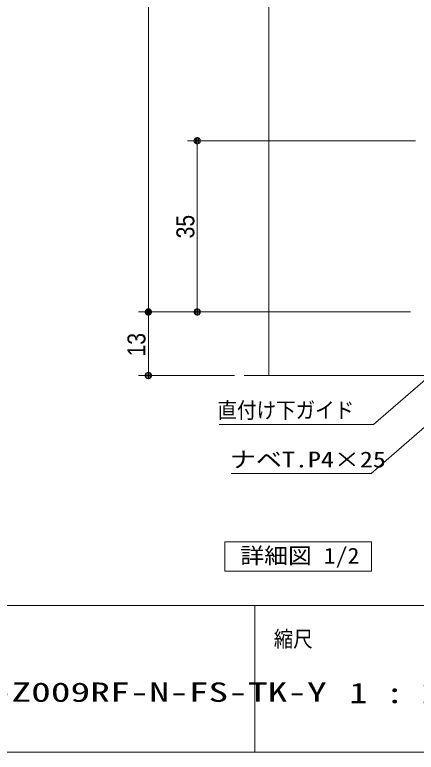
# Model space of a CAD drawing. Units: millimetres, scale not verified, with parts at other scales. Extents: x -6062 to 6062, y -3045 to 3045.
# Drawn here: x -379 to 443, y -2770 to -1262 of the extents above; entities that cross this region are included whole.
import ezdxf
from ezdxf.enums import TextEntityAlignment as Align

# ---------------------------------------------------------------- set-up
doc = ezdxf.new("R2010")
doc.units = ezdxf.units.MM
doc.header["$LTSCALE"] = 20
for name, color, linetype, lineweight in [('0-1_0', 7, 'Continuous', 9), ('0-2_2寸法-1', 7, 'Continuous', 9), ('0-3_2寸法-3', 7, 'Continuous', 9), ('0-4_3一般', 7, 'Continuous', 9), ('0-5_1図面枠', 7, 'Continuous', 9)]:
    doc.layers.add(name, color=color, linetype=linetype, lineweight=lineweight)
doc.styles.add('ＭＳ ゴシック', font='')
doc.styles.add('ＭＳ Ｐゴシック', font='')
doc.styles.get('ＭＳ ゴシック').set_extended_font_data('MS Gothic')
doc.styles.get('ＭＳ Ｐゴシック').set_extended_font_data('MS PGothic')

# ---------------------------------------------------------------- blocks, each defined once
blk = doc.blocks.new('グループ-28')
at = {"layer": '0-3_2寸法-3'}
blk.add_lwpolyline([(36763.7, -46800), (42763.7, -46800), (42763.7, -48000), (36763.7, -48000)], close=True, dxfattribs=at)
at = {"layer": '0-3_2寸法-3', "style": 'ＭＳ ゴシック', "width": 1.1}
blk.add_text('詳細図 1/2', height=650.9, dxfattribs=at).set_placement((37396.8, -47884.4), align=Align.BOTTOM_LEFT)
blk = doc.blocks.new('グループ-86')
at = {"layer": '0-4_3一般'}
blk.add_line((37563.7, -40000), (67963.7, -40000), dxfattribs=at)
blk = doc.blocks.new('グループ-87')
at = {"layer": '0-4_3一般'}
blk.add_line((38563.7, 19804.9), (38563.7, -40000), dxfattribs=at)
blk.add_blockref('グループ-86', (0, 0), dxfattribs=at)
blk = doc.blocks.new('_Dot')
at = {"layer": '0-1_0'}
for p, q in [((-10, 0), (-20, 0)), ((9.78, 2), (-9.78, 2)), ((7.99, 6), (-7.99, 6)), ((9.16, -3.98), (-9.16, -3.98)), ((6, -7.98), (-6, -7.98))]:
    blk.add_line(p, q, dxfattribs=at)
for points in [[(10, 0), (9.92, 1.25), (9.69, 2.49), (9.3, 3.68), (8.76, 4.82), (8.09, 5.88), (7.29, 6.85), (6.37, 7.71), (5.36, 8.44), (4.26, 9.05), (3.09, 9.51), (1.87, 9.82), (0.63, 9.98), (-0.63, 9.98), (-1.87, 9.82), (-3.09, 9.51), (-4.26, 9.05), (-5.36, 8.44), (-6.37, 7.71), (-7.29, 6.85), (-8.09, 5.88), (-8.76, 4.82), (-9.3, 3.68), (-9.69, 2.49), (-9.92, 1.25), (-10, 0), (0, 0)], [(-10, 0), (-9.92, -1.25), (-9.69, -2.49), (-9.3, -3.68), (-8.76, -4.82), (-8.09, -5.88), (-7.29, -6.85), (-6.37, -7.71), (-5.36, -8.44), (-4.26, -9.05), (-3.09, -9.51), (-1.87, -9.82), (-0.63, -9.98), (0.63, -9.98), (1.87, -9.82), (3.09, -9.51), (4.26, -9.05), (5.36, -8.44), (6.37, -7.71), (7.29, -6.85), (8.09, -5.88), (8.76, -4.82), (9.3, -3.68), (9.69, -2.49), (9.92, -1.25), (10, 0), (0, 0)]]:
    blk.add_lwpolyline(points, close=True, dxfattribs=at)
blk = doc.blocks.new('グループ-91')
at = {"layer": '0-5_1図面枠'}
for p, q in [((-80000, -49400), (80000, -49400)), ((38000, -49400), (38000, -55400))]:
    blk.add_line(p, q, dxfattribs=at)
blk.add_lwpolyline([(-80000, 55400), (80000, 55400), (80000, -55400), (-80000, -55400)], close=True, dxfattribs=at)
blk = doc.blocks.new('図面枠')
at = {"layer": '0-5_1図面枠'}
blk.add_blockref('グループ-91', (0, 0), dxfattribs=at)
at = {"layer": '0-5_1図面枠', "style": 'ＭＳ ゴシック'}
for s, height, width, p in [('縮尺', 650.9, 0.9, (38765.5, -51291.3)), ('1 : 20', 836.9, 1.3, (41866.9, -53644.8))]:
    blk.add_text(s, height=height, dxfattribs=dict(at, width=width)).set_placement(p, align=Align.BOTTOM_LEFT)

msp = doc.modelspace()

# ---------------------------------------------------------------- linework, layer by layer
at = {"layer": '0-2_2寸法-1'}
for p, q in [((-105.69, 527.53), (-105.69, -1857.29)), ((440.68, -1520), (-25.69, -1520)), ((-5.69, -1857.29), (-5.69, -1532.71)), ((230.68, -1870), (-125.69, -1870)), ((-25.69, -1870), (-125.69, -1870)), ((-105.69, -1882.71), (-105.69, -1987.29)), ((430.68, -1870), (-25.69, -1870)), ((70.68, -2000), (-125.69, -2000))]:
    msp.add_line(p, q, dxfattribs=at)
at = {"layer": '0-3_2寸法-3'}
for points in [[(470.68, -2000), (355.21, -2100), (39.2, -2100)], [(505.68, -2065.13), (349.95, -2200), (63.65, -2200)]]:
    msp.add_lwpolyline(points, dxfattribs=at)

# ---------------------------------------------------------------- block references
at = {"layer": '0-2_2寸法-1', "xscale": 0.6356201, "yscale": 0.6356201}
for p, rotation in [((-5.69, -1520), 90), ((-105.69, -1870), 270), ((-105.69, -1870), 90), ((-5.69, -1870), 270), ((-105.69, -2000), 270)]:
    msp.add_blockref('_Dot', p, dxfattribs=dict(at, rotation=rotation))
at = {"layer": '0-3_2寸法-3', "xscale": 0.05, "yscale": 0.05}
msp.add_blockref('グループ-28', (-1787.5, 0), dxfattribs=at)
at = {"layer": '0-4_3一般', "xscale": 0.05, "yscale": 0.05}
msp.add_blockref('グループ-87', (-1787.5, 0), dxfattribs=at)
at = {"layer": '0-5_1図面枠', "xscale": 0.05, "yscale": 0.05}
msp.add_blockref('図面枠', (-1787.5, 0), dxfattribs=at)

# ---------------------------------------------------------------- texts
at = {"layer": '0-2_2寸法-1', "style": 'ＭＳ Ｐゴシック', "width": 0.9}
for s, p in [('35', (-0.63, -1719.59)), ('13', (-100.73, -1960.93))]:
    msp.add_text(s, height=36.66, rotation=90, dxfattribs=at).set_placement(p, align=Align.BOTTOM_LEFT)
at = {"layer": '0-3_2寸法-3', "style": 'ＭＳ ゴシック'}
for s, width, p in [('直付け下ガイド', 0.9, (35.75, -2096.83)), ('ナベT.P4×25', 1.2, (61.15, -2197.61))]:
    msp.add_text(s, height=32.55, dxfattribs=dict(at, width=width)).set_placement(p, align=Align.BOTTOM_LEFT)
at = {"layer": '0-5_1図面枠', "style": 'ＭＳ ゴシック', "width": 1.5}
msp.add_text('AXSC32-Z009RF-N-FS-TK-Y', height=39.52, dxfattribs=at).set_placement((-668.2, -2678.78), align=Align.BOTTOM_LEFT)

doc.saveas('drawing.dxf')
